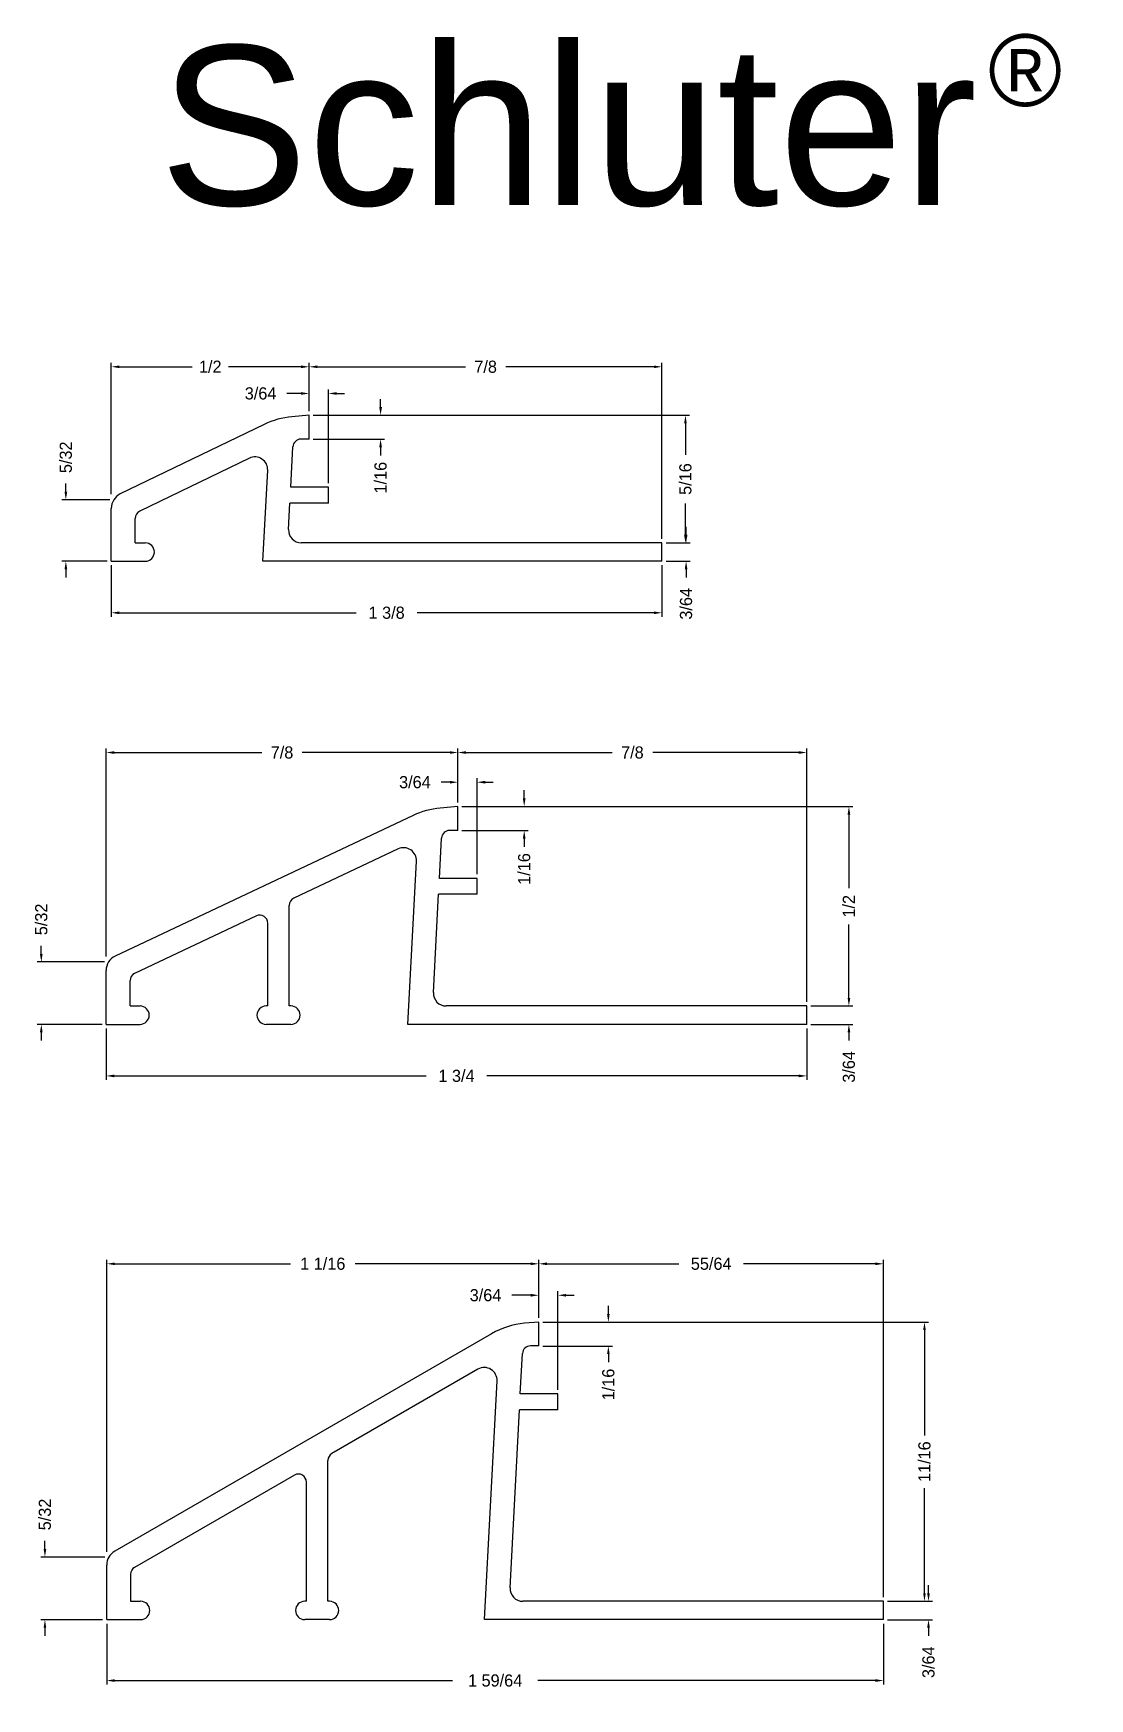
# Model space of a CAD drawing. Extents: x 0.39 to 5.6, y 0.63 to 4.76.
# Drawn here: x 0.39 to 2.995, y 0.652 to 4.761 of the extents above; entities that cross this region are included whole.
import ezdxf

# ---------------------------------------------------------------- set-up
doc = ezdxf.new("R2010")
doc.units = 0
doc.header["$MEASUREMENT"] = 0
for name, color, linetype in [('DETAIL', 7, 'CONTINUOUS'), ('SCHLUTER-RENO-U-125', 7, 'CONTINUOUS'), ('SCHLUTER-RENO-U-175', 7, 'CONTINUOUS'), ('SCHLUTER-RENO-U-80', 7, 'CONTINUOUS'), ('TEXT', 7, 'CONTINUOUS')]:
    doc.layers.add(name, color=color, linetype=linetype)
doc.styles.add('STYLE1', font='ARIAL.TTF')
doc.dimstyles.get("Standard").update_dxf_attribs({"dimtxt": 0.18, "dimasz": 0.18, "dimexe": 0.18, "dimexo": 0.0625, "dimgap": 0.09, "dimtad": 0, "dimtih": 1, "dimtoh": 1, "dimdec": 4, "dimzin": 0, "dimdsep": 46, "dimtxsty": 'Standard', "dimcen": 0.09, "dimadec": 0, "dimazin": 0, "dimtfac": 1, "dimtdec": 4, "dimtofl": 0, "dimtmove": 0, "dimatfit": 0, "dimfxl": 0, "dimtolj": 1, "dimtzin": 0, "dimarcsym": 0})

# ---------------------------------------------------------------- blocks, each defined once
blk = doc.blocks.new('*D1')
at = {"layer": 'DETAIL', "color": 0, "linetype": 'Continuous', "lineweight": -2}
for p, q in [((0.5706, 1.0145), (0.5706, 1.735)), ((1.6364, 1.5913), (1.6364, 1.735)), ((0.5906, 1.725), (1.0235, 1.725)), ((1.6164, 1.725), (1.1835, 1.725))]:
    blk.add_line(p, q, dxfattribs=at)
at = {"layer": 'DETAIL', "color": 0, "linetype": 'Continuous'}
for points in [[(0.5906, 1.7283), (0.5906, 1.7217), (0.5706, 1.725)], [(1.6164, 1.7283), (1.6164, 1.7217), (1.6364, 1.725)]]:
    blk.add_solid(points, dxfattribs=at)
at = {"layer": 'DETAIL', "color": 7, "linetype": 'Continuous', "insert": (1.1035, 1.725), "char_height": 0.03, "attachment_point": 5}
blk.add_mtext('\\A1;1 1/16', dxfattribs=at)
blk = doc.blocks.new('*D3')
at = {"layer": 'DETAIL', "color": 0, "linetype": 'Continuous', "lineweight": -2}
for p, q in [((0.5692, 2.4836), (0.5692, 2.9964)), ((0.5892, 2.9864), (0.953, 2.9864)), ((1.4169, 2.9864), (1.053, 2.9864)), ((1.4369, 2.8632), (1.4369, 2.9964))]:
    blk.add_line(p, q, dxfattribs=at)
at = {"layer": 'DETAIL', "color": 0, "linetype": 'Continuous'}
for points in [[(0.5892, 2.9898), (0.5892, 2.9831), (0.5692, 2.9864)], [(1.4169, 2.9898), (1.4169, 2.9831), (1.4369, 2.9864)]]:
    blk.add_solid(points, dxfattribs=at)
at = {"layer": 'DETAIL', "color": 7, "linetype": 'Continuous', "insert": (1.003, 2.9864), "char_height": 0.03, "attachment_point": 5}
blk.add_mtext('\\A1;7/8', dxfattribs=at)
blk = doc.blocks.new('*D5')
at = {"layer": 'DETAIL', "color": 0, "linetype": 'Continuous', "lineweight": -2}
for p, q in [((0.5819, 3.6236), (0.5819, 3.9481)), ((1.0702, 3.8286), (1.0702, 3.9481)), ((0.6019, 3.9381), (0.781, 3.9381)), ((1.0502, 3.9381), (0.871, 3.9381))]:
    blk.add_line(p, q, dxfattribs=at)
at = {"layer": 'DETAIL', "color": 0, "linetype": 'Continuous'}
for points in [[(0.6019, 3.9414), (0.6019, 3.9348), (0.5819, 3.9381)], [(1.0502, 3.9414), (1.0502, 3.9348), (1.0702, 3.9381)]]:
    blk.add_solid(points, dxfattribs=at)
at = {"layer": 'DETAIL', "color": 7, "linetype": 'Continuous', "insert": (0.826, 3.9381), "char_height": 0.03, "attachment_point": 5}
blk.add_mtext('\\A1;1/2', dxfattribs=at)
blk = doc.blocks.new('*D11')
at = {"layer": 'DETAIL', "color": 0, "linetype": 'Continuous', "lineweight": -2}
for p, q in [((1.8079, 1.6013), (1.8079, 1.6213)), ((1.6464, 1.5813), (1.8179, 1.5813)), ((1.6464, 1.5222), (1.8179, 1.5222)), ((1.8079, 1.5022), (1.8079, 1.4822))]:
    blk.add_line(p, q, dxfattribs=at)
at = {"layer": 'DETAIL', "color": 0, "linetype": 'Continuous'}
for points in [[(1.8046, 1.6013), (1.8112, 1.6013), (1.8079, 1.5813)], [(1.8046, 1.5022), (1.8112, 1.5022), (1.8079, 1.5222)]]:
    blk.add_solid(points, dxfattribs=at)
at = {"layer": 'DETAIL', "color": 7, "linetype": 'Continuous', "insert": (1.8079, 1.4272), "char_height": 0.03, "attachment_point": 5, "rotation": 90}
blk.add_mtext('\\A1;1/16', dxfattribs=at)
blk = doc.blocks.new('*D12')
at = {"layer": 'DETAIL', "color": 0, "linetype": 'Continuous', "lineweight": -2}
for p, q in [((1.6164, 1.6474), (1.5699, 1.6474)), ((1.6364, 1.5913), (1.6364, 1.6574)), ((1.6836, 1.4141), (1.6836, 1.6574)), ((1.7036, 1.6474), (1.7236, 1.6474))]:
    blk.add_line(p, q, dxfattribs=at)
at = {"layer": 'DETAIL', "color": 0, "linetype": 'Continuous'}
for points in [[(1.6164, 1.6507), (1.6164, 1.644), (1.6364, 1.6474)], [(1.7036, 1.6507), (1.7036, 1.644), (1.6836, 1.6474)]]:
    blk.add_solid(points, dxfattribs=at)
at = {"layer": 'DETAIL', "color": 7, "linetype": 'Continuous', "insert": (1.5049, 1.6474), "char_height": 0.03, "attachment_point": 5}
blk.add_mtext('\\A1;3/64', dxfattribs=at)
blk = doc.blocks.new('*D13')
at = {"layer": 'DETAIL', "color": 0, "linetype": 'Continuous', "lineweight": -2}
for p, q in [((0.5706, 0.837), (0.5706, 0.6868)), ((2.4867, 0.837), (2.4867, 0.6868)), ((0.5906, 0.6968), (1.4236, 0.6968)), ((2.4667, 0.6968), (1.6336, 0.6968))]:
    blk.add_line(p, q, dxfattribs=at)
at = {"layer": 'DETAIL', "color": 0, "linetype": 'Continuous'}
for points in [[(0.5906, 0.7001), (0.5906, 0.6935), (0.5706, 0.6968)], [(2.4667, 0.7001), (2.4667, 0.6935), (2.4867, 0.6968)]]:
    blk.add_solid(points, dxfattribs=at)
at = {"layer": 'DETAIL', "color": 7, "linetype": 'Continuous', "insert": (1.5286, 0.6968), "char_height": 0.03, "attachment_point": 5}
blk.add_mtext('\\A1;1 59/64', dxfattribs=at)
blk = doc.blocks.new('*D14')
at = {"layer": 'DETAIL', "color": 0, "linetype": 'Continuous', "lineweight": -2}
for p, q in [((2.5975, 0.9123), (2.5975, 0.9323)), ((2.4967, 0.8923), (2.6075, 0.8923)), ((2.4967, 0.847), (2.6075, 0.847)), ((2.5975, 0.827), (2.5975, 0.807))]:
    blk.add_line(p, q, dxfattribs=at)
at = {"layer": 'DETAIL', "color": 0, "linetype": 'Continuous'}
for points in [[(2.5941, 0.9123), (2.6008, 0.9123), (2.5975, 0.8923)], [(2.5941, 0.827), (2.6008, 0.827), (2.5975, 0.847)]]:
    blk.add_solid(points, dxfattribs=at)
at = {"layer": 'DETAIL', "color": 7, "linetype": 'Continuous', "insert": (2.5975, 0.742), "char_height": 0.03, "attachment_point": 5, "rotation": 90}
blk.add_mtext('\\A1;3/64', dxfattribs=at)
blk = doc.blocks.new('*D15')
at = {"layer": 'DETAIL', "color": 0, "linetype": 'Continuous', "lineweight": -2}
for p, q in [((1.6464, 1.5813), (2.5976, 1.5813)), ((2.5876, 1.5613), (2.5876, 1.3018)), ((2.5876, 0.9123), (2.5876, 1.1718)), ((2.4967, 0.8923), (2.5976, 0.8923))]:
    blk.add_line(p, q, dxfattribs=at)
at = {"layer": 'DETAIL', "color": 0, "linetype": 'Continuous'}
for points in [[(2.5843, 1.5613), (2.5909, 1.5613), (2.5876, 1.5813)], [(2.5843, 0.9123), (2.5909, 0.9123), (2.5876, 0.8923)]]:
    blk.add_solid(points, dxfattribs=at)
at = {"layer": 'DETAIL', "color": 7, "linetype": 'Continuous', "insert": (2.5876, 1.2368), "char_height": 0.03, "attachment_point": 5, "rotation": 90}
blk.add_mtext('\\A1;11/16', dxfattribs=at)
blk = doc.blocks.new('*D21')
at = {"layer": 'DETAIL', "color": 0, "linetype": 'Continuous', "lineweight": -2}
for p, q in [((1.6003, 2.8732), (1.6003, 2.8932)), ((1.4469, 2.8532), (1.6103, 2.8532)), ((1.4469, 2.7941), (1.6103, 2.7941)), ((1.6003, 2.7741), (1.6003, 2.7541))]:
    blk.add_line(p, q, dxfattribs=at)
at = {"layer": 'DETAIL', "color": 0, "linetype": 'Continuous'}
for points in [[(1.597, 2.8732), (1.6037, 2.8732), (1.6003, 2.8532)], [(1.597, 2.7741), (1.6037, 2.7741), (1.6003, 2.7941)]]:
    blk.add_solid(points, dxfattribs=at)
at = {"layer": 'DETAIL', "color": 7, "linetype": 'Continuous', "insert": (1.6003, 2.6991), "char_height": 0.03, "attachment_point": 5, "rotation": 90}
blk.add_mtext('\\A1;1/16', dxfattribs=at)
blk = doc.blocks.new('*D22')
at = {"layer": 'DETAIL', "color": 0, "linetype": 'Continuous', "lineweight": -2}
for p, q in [((1.4369, 2.8632), (1.4369, 2.9232)), ((1.4841, 2.686), (1.4841, 2.9232)), ((1.4169, 2.9132), (1.3957, 2.9132)), ((1.5041, 2.9132), (1.5241, 2.9132))]:
    blk.add_line(p, q, dxfattribs=at)
at = {"layer": 'DETAIL', "color": 0, "linetype": 'Continuous'}
for points in [[(1.4169, 2.9165), (1.4169, 2.9098), (1.4369, 2.9132)], [(1.5041, 2.9165), (1.5041, 2.9098), (1.4841, 2.9132)]]:
    blk.add_solid(points, dxfattribs=at)
at = {"layer": 'DETAIL', "color": 7, "linetype": 'Continuous', "insert": (1.3307, 2.9132), "char_height": 0.03, "attachment_point": 5}
blk.add_mtext('\\A1;3/64', dxfattribs=at)
blk = doc.blocks.new('*D23')
at = {"layer": 'DETAIL', "color": 0, "linetype": 'Continuous', "lineweight": -2}
for p, q in [((0.5692, 2.3058), (0.5692, 2.1786)), ((2.2975, 2.3058), (2.2975, 2.1786)), ((0.5892, 2.1886), (1.3583, 2.1886)), ((2.2775, 2.1886), (1.5083, 2.1886))]:
    blk.add_line(p, q, dxfattribs=at)
at = {"layer": 'DETAIL', "color": 0, "linetype": 'Continuous'}
for points in [[(0.5892, 2.1919), (0.5892, 2.1853), (0.5692, 2.1886)], [(2.2775, 2.1919), (2.2775, 2.1853), (2.2975, 2.1886)]]:
    blk.add_solid(points, dxfattribs=at)
at = {"layer": 'DETAIL', "color": 7, "linetype": 'Continuous', "insert": (1.4333, 2.1886), "char_height": 0.03, "attachment_point": 5}
blk.add_mtext('\\A1;1 3/4', dxfattribs=at)
blk = doc.blocks.new('*D24')
at = {"layer": 'DETAIL', "color": 0, "linetype": 'Continuous', "lineweight": -2}
for p, q in [((2.4012, 2.3811), (2.4012, 2.4011)), ((2.3075, 2.3611), (2.4112, 2.3611)), ((2.3075, 2.3158), (2.4112, 2.3158)), ((2.4012, 2.2958), (2.4012, 2.2758))]:
    blk.add_line(p, q, dxfattribs=at)
at = {"layer": 'DETAIL', "color": 0, "linetype": 'Continuous'}
for points in [[(2.3979, 2.3811), (2.4046, 2.3811), (2.4012, 2.3611)], [(2.3979, 2.2958), (2.4046, 2.2958), (2.4012, 2.3158)]]:
    blk.add_solid(points, dxfattribs=at)
at = {"layer": 'DETAIL', "color": 7, "linetype": 'Continuous', "insert": (2.4012, 2.2108), "char_height": 0.03, "attachment_point": 5, "rotation": 90}
blk.add_mtext('\\A1;3/64', dxfattribs=at)
blk = doc.blocks.new('*D25')
at = {"layer": 'DETAIL', "color": 0, "linetype": 'Continuous', "lineweight": -2}
for p, q in [((1.4469, 2.8532), (2.4112, 2.8532)), ((2.4012, 2.8332), (2.4012, 2.6521)), ((2.4012, 2.3811), (2.4012, 2.5621)), ((2.3075, 2.3611), (2.4112, 2.3611))]:
    blk.add_line(p, q, dxfattribs=at)
at = {"layer": 'DETAIL', "color": 0, "linetype": 'Continuous'}
for points in [[(2.3979, 2.8332), (2.4046, 2.8332), (2.4012, 2.8532)], [(2.3979, 2.3811), (2.4046, 2.3811), (2.4012, 2.3611)]]:
    blk.add_solid(points, dxfattribs=at)
at = {"layer": 'DETAIL', "color": 7, "linetype": 'Continuous', "insert": (2.4012, 2.6071), "char_height": 0.03, "attachment_point": 5, "rotation": 90}
blk.add_mtext('\\A1;1/2', dxfattribs=at)
blk = doc.blocks.new('*D31')
at = {"layer": 'DETAIL', "color": 0, "linetype": 'Continuous', "lineweight": -2}
for p, q in [((1.2461, 3.8386), (1.2461, 3.8586)), ((1.0827, 3.8186), (1.2561, 3.8186)), ((1.0802, 3.7595), (1.2561, 3.7595)), ((1.2461, 3.7395), (1.2461, 3.7195))]:
    blk.add_line(p, q, dxfattribs=at)
at = {"layer": 'DETAIL', "color": 0, "linetype": 'Continuous'}
for points in [[(1.2428, 3.8386), (1.2495, 3.8386), (1.2461, 3.8186)], [(1.2428, 3.7395), (1.2495, 3.7395), (1.2461, 3.7595)]]:
    blk.add_solid(points, dxfattribs=at)
at = {"layer": 'DETAIL', "color": 7, "linetype": 'Continuous', "insert": (1.2461, 3.6645), "char_height": 0.03, "attachment_point": 5, "rotation": 90}
blk.add_mtext('\\A1;1/16', dxfattribs=at)
blk = doc.blocks.new('*D32')
at = {"layer": 'DETAIL', "color": 0, "linetype": 'Continuous', "lineweight": -2}
for p, q in [((1.0502, 3.8723), (1.0151, 3.8723)), ((1.0702, 3.8286), (1.0702, 3.8823)), ((1.1175, 3.6514), (1.1175, 3.8823)), ((1.1375, 3.8723), (1.1575, 3.8723))]:
    blk.add_line(p, q, dxfattribs=at)
at = {"layer": 'DETAIL', "color": 0, "linetype": 'Continuous'}
for points in [[(1.0502, 3.8756), (1.0502, 3.869), (1.0702, 3.8723)], [(1.1375, 3.8756), (1.1375, 3.869), (1.1175, 3.8723)]]:
    blk.add_solid(points, dxfattribs=at)
at = {"layer": 'DETAIL', "color": 7, "linetype": 'Continuous', "insert": (0.9501, 3.8723), "char_height": 0.03, "attachment_point": 5}
blk.add_mtext('\\A1;3/64', dxfattribs=at)
blk = doc.blocks.new('*D33')
at = {"layer": 'DETAIL', "color": 0, "linetype": 'Continuous', "lineweight": -2}
for p, q in [((0.5819, 3.4483), (0.5819, 3.3212)), ((1.9401, 3.4483), (1.9401, 3.3212)), ((0.6019, 3.3312), (1.186, 3.3312)), ((1.9201, 3.3312), (1.336, 3.3312))]:
    blk.add_line(p, q, dxfattribs=at)
at = {"layer": 'DETAIL', "color": 0, "linetype": 'Continuous'}
for points in [[(0.6019, 3.3345), (0.6019, 3.3278), (0.5819, 3.3312)], [(1.9201, 3.3345), (1.9201, 3.3278), (1.9401, 3.3312)]]:
    blk.add_solid(points, dxfattribs=at)
at = {"layer": 'DETAIL', "color": 7, "linetype": 'Continuous', "insert": (1.261, 3.3312), "char_height": 0.03, "attachment_point": 5}
blk.add_mtext('\\A1;1 3/8', dxfattribs=at)
blk = doc.blocks.new('*D34')
at = {"layer": 'DETAIL', "color": 0, "linetype": 'Continuous', "lineweight": -2}
for p, q in [((1.9996, 3.5236), (1.9996, 3.5436)), ((1.9526, 3.5036), (2.0096, 3.5036)), ((1.9501, 3.4583), (2.0096, 3.4583)), ((1.9996, 3.4383), (1.9996, 3.4183))]:
    blk.add_line(p, q, dxfattribs=at)
at = {"layer": 'DETAIL', "color": 0, "linetype": 'Continuous'}
for points in [[(1.9963, 3.5236), (2.003, 3.5236), (1.9996, 3.5036)], [(1.9963, 3.4383), (2.003, 3.4383), (1.9996, 3.4583)]]:
    blk.add_solid(points, dxfattribs=at)
at = {"layer": 'DETAIL', "color": 7, "linetype": 'Continuous', "insert": (1.9996, 3.3533), "char_height": 0.03, "attachment_point": 5, "rotation": 90}
blk.add_mtext('\\A1;3/64', dxfattribs=at)
blk = doc.blocks.new('*D35')
at = {"layer": 'DETAIL', "color": 0, "linetype": 'Continuous', "lineweight": -2}
for p, q in [((1.0802, 3.8186), (2.008, 3.8186)), ((1.998, 3.7986), (1.998, 3.7211)), ((1.998, 3.5236), (1.998, 3.6011)), ((1.9501, 3.5036), (2.008, 3.5036))]:
    blk.add_line(p, q, dxfattribs=at)
at = {"layer": 'DETAIL', "color": 0, "linetype": 'Continuous'}
for points in [[(1.9947, 3.7986), (2.0013, 3.7986), (1.998, 3.8186)], [(1.9947, 3.5236), (2.0013, 3.5236), (1.998, 3.5036)]]:
    blk.add_solid(points, dxfattribs=at)
at = {"layer": 'DETAIL', "color": 7, "linetype": 'Continuous', "insert": (1.998, 3.6611), "char_height": 0.03, "attachment_point": 5, "rotation": 90}
blk.add_mtext('\\A1;5/16', dxfattribs=at)
blk = doc.blocks.new('*D36')
at = {"layer": 'DETAIL', "color": 0, "linetype": 'Continuous', "lineweight": -2}
for p, q in [((1.0702, 3.8286), (1.0702, 3.9481)), ((1.9401, 3.5136), (1.9401, 3.9481)), ((1.0902, 3.9381), (1.4552, 3.9381)), ((1.9201, 3.9381), (1.5552, 3.9381))]:
    blk.add_line(p, q, dxfattribs=at)
at = {"layer": 'DETAIL', "color": 0, "linetype": 'Continuous'}
for points in [[(1.0902, 3.9414), (1.0902, 3.9348), (1.0702, 3.9381)], [(1.9201, 3.9414), (1.9201, 3.9348), (1.9401, 3.9381)]]:
    blk.add_solid(points, dxfattribs=at)
at = {"layer": 'DETAIL', "color": 7, "linetype": 'Continuous', "insert": (1.5052, 3.9381), "char_height": 0.03, "attachment_point": 5}
blk.add_mtext('\\A1;7/8', dxfattribs=at)
blk = doc.blocks.new('*D37')
at = {"layer": 'DETAIL', "color": 0, "linetype": 'Continuous', "lineweight": -2}
for p, q in [((0.4698, 3.6298), (0.4698, 3.6498)), ((0.5779, 3.6098), (0.4598, 3.6098)), ((0.5719, 3.4583), (0.4598, 3.4583)), ((0.4698, 3.4383), (0.4698, 3.4183))]:
    blk.add_line(p, q, dxfattribs=at)
at = {"layer": 'DETAIL', "color": 0, "linetype": 'Continuous'}
for points in [[(0.4665, 3.6298), (0.4732, 3.6298), (0.4698, 3.6098)], [(0.4665, 3.4383), (0.4732, 3.4383), (0.4698, 3.4583)]]:
    blk.add_solid(points, dxfattribs=at)
at = {"layer": 'DETAIL', "color": 7, "linetype": 'Continuous', "insert": (0.4698, 3.7148), "char_height": 0.03, "attachment_point": 5, "rotation": 90}
blk.add_mtext('\\A1;5/32', dxfattribs=at)
blk = doc.blocks.new('*D40')
at = {"layer": 'DETAIL', "color": 0, "linetype": 'Continuous', "lineweight": -2}
for p, q in [((1.4369, 2.8632), (1.4369, 2.9964)), ((1.4569, 2.9864), (1.8172, 2.9864)), ((2.2775, 2.9864), (1.9172, 2.9864)), ((2.2975, 2.3711), (2.2975, 2.9964))]:
    blk.add_line(p, q, dxfattribs=at)
at = {"layer": 'DETAIL', "color": 0, "linetype": 'Continuous'}
for points in [[(1.4569, 2.9898), (1.4569, 2.9831), (1.4369, 2.9864)], [(2.2775, 2.9898), (2.2775, 2.9831), (2.2975, 2.9864)]]:
    blk.add_solid(points, dxfattribs=at)
at = {"layer": 'DETAIL', "color": 7, "linetype": 'Continuous', "insert": (1.8672, 2.9864), "char_height": 0.03, "attachment_point": 5}
blk.add_mtext('\\A1;7/8', dxfattribs=at)
blk = doc.blocks.new('*D41')
at = {"layer": 'DETAIL', "color": 0, "linetype": 'Continuous', "lineweight": -2}
for p, q in [((0.4093, 2.4897), (0.4093, 2.5097)), ((0.5653, 2.4697), (0.3993, 2.4697)), ((0.5592, 2.3158), (0.3993, 2.3158)), ((0.4093, 2.2958), (0.4093, 2.2758))]:
    blk.add_line(p, q, dxfattribs=at)
at = {"layer": 'DETAIL', "color": 0, "linetype": 'Continuous'}
for points in [[(0.4059, 2.4897), (0.4126, 2.4897), (0.4093, 2.4697)], [(0.4059, 2.2958), (0.4126, 2.2958), (0.4093, 2.3158)]]:
    blk.add_solid(points, dxfattribs=at)
at = {"layer": 'DETAIL', "color": 7, "linetype": 'Continuous', "insert": (0.4093, 2.5747), "char_height": 0.03, "attachment_point": 5, "rotation": 90}
blk.add_mtext('\\A1;5/32', dxfattribs=at)
blk = doc.blocks.new('*D44')
at = {"layer": 'DETAIL', "color": 0, "linetype": 'Continuous', "lineweight": -2}
for p, q in [((1.6364, 1.5913), (1.6364, 1.735)), ((2.4867, 0.9023), (2.4867, 1.735)), ((1.6564, 1.725), (1.9815, 1.725)), ((2.4667, 1.725), (2.1415, 1.725))]:
    blk.add_line(p, q, dxfattribs=at)
at = {"layer": 'DETAIL', "color": 0, "linetype": 'Continuous'}
for points in [[(1.6564, 1.7283), (1.6564, 1.7217), (1.6364, 1.725)], [(2.4667, 1.7283), (2.4667, 1.7217), (2.4867, 1.725)]]:
    blk.add_solid(points, dxfattribs=at)
at = {"layer": 'DETAIL', "color": 7, "linetype": 'Continuous', "insert": (2.0615, 1.725), "char_height": 0.03, "attachment_point": 5}
blk.add_mtext('\\A1;55/64', dxfattribs=at)
blk = doc.blocks.new('*D45')
at = {"layer": 'DETAIL', "color": 0, "linetype": 'Continuous', "lineweight": -2}
for p, q in [((0.4182, 1.0215), (0.4182, 1.0415)), ((0.5659, 1.0015), (0.4082, 1.0015)), ((0.5606, 0.847), (0.4082, 0.847)), ((0.4182, 0.827), (0.4182, 0.807))]:
    blk.add_line(p, q, dxfattribs=at)
at = {"layer": 'DETAIL', "color": 0, "linetype": 'Continuous'}
for points in [[(0.4149, 1.0215), (0.4215, 1.0215), (0.4182, 1.0015)], [(0.4149, 0.827), (0.4215, 0.827), (0.4182, 0.847)]]:
    blk.add_solid(points, dxfattribs=at)
at = {"layer": 'DETAIL', "color": 7, "linetype": 'Continuous', "insert": (0.4182, 1.1065), "char_height": 0.03, "attachment_point": 5, "rotation": 90}
blk.add_mtext('\\A1;5/32', dxfattribs=at)

msp = doc.modelspace()

# ---------------------------------------------------------------- linework, layer by layer
at = {"layer": 'SCHLUTER-RENO-U-125', "color": 7, "linetype": 'Continuous'}
for p, q in [((1.4368959, 2.8532031), (1.3932392, 2.8493836)), ((1.4368959, 2.7941481), (1.4368959, 2.8532031)), ((1.326313, 2.8312715), (0.5917273, 2.4842496)), ((1.4368959, 2.7941481), (1.4161523, 2.7941481)), ((1.391282, 2.6760381), (1.3964943, 2.7754933)), ((1.2894612, 2.7485495), (1.0322221, 2.6270285)), ((1.3132669, 2.3158026), (1.3343673, 2.718423)), ((1.4841399, 2.6760381), (1.391282, 2.6760381)), ((1.4841399, 2.6366681), (1.4841399, 2.6760381)), ((1.3765127, 2.3942225), (1.3892187, 2.6366681)), ((1.4841399, 2.6366681), (1.3892187, 2.6366681)), ((1.0209453, 2.3610781), (1.0209453, 2.6092296)), ((0.9397026, 2.5833218), (0.6395056, 2.4415073)), ((0.9677958, 2.3610781), (0.9677958, 2.565523)), ((0.5691739, 2.3158026), (0.5691739, 2.4486518)), ((0.6282289, 2.3610781), (0.6282289, 2.4237084)), ((0.6282289, 2.3610781), (0.6528351, 2.3610781)), ((0.9677958, 2.3610781), (0.9638588, 2.3610781)), ((1.0248823, 2.3610781), (1.0209453, 2.3610781)), ((2.2975169, 2.3610781), (1.4079655, 2.3610781)), ((2.2975169, 2.3158026), (2.2975169, 2.3610781)), ((0.5691739, 2.3158026), (0.6528351, 2.3158026)), ((1.0248823, 2.3158026), (0.9638588, 2.3158026)), ((2.2975169, 2.3158026), (1.3132669, 2.3158026))]:
    msp.add_line(p, q, dxfattribs=at)
for centre, radius, start, end in [((1.4103958, 2.6532827), 0.19685, 95, 115.2862819), ((1.4161523, 2.7744631), 0.019685, 90, 177), ((1.3029145, 2.7200713), 0.031496, 357, 115.2862819), ((1.0406303, 2.6092296), 0.019685, 115.2862819, 180), ((0.9481108, 2.565523), 0.019685, 0, 115.2862819), ((0.6085439, 2.4486518), 0.03937, 115.2862819, 180), ((0.6479139, 2.4237084), 0.019685, 115.2862819, 180), ((1.4079655, 2.3925741), 0.031496, 177, 270), ((0.6528351, 2.3384404), 0.0226378, 0, 90), ((0.9638588, 2.3384404), 0.0226378, 90, 180), ((1.0248823, 2.3384404), 0.0226378, 0, 90), ((0.6528351, 2.3384404), 0.0226378, 270, 0), ((0.9638588, 2.3384404), 0.0226378, 180, 270), ((1.0248823, 2.3384404), 0.0226378, 270, 0)]:
    msp.add_arc(centre, radius, start, end, dxfattribs=at)
at = {"layer": 'SCHLUTER-RENO-U-175', "color": 7, "linetype": 'Continuous'}
for p, q in [((1.636386, 1.5812963), (1.6011206, 1.578211)), ((1.636386, 1.5222413), (1.636386, 1.5812963)), ((1.5198522, 1.5525871), (0.5902671, 1.0158909)), ((1.636386, 1.5222413), (1.6156424, 1.5222413)), ((1.5907721, 1.4041313), (1.5959844, 1.5035865)), ((1.4861048, 1.4649122), (1.126078, 1.2570507)), ((1.5024405, 0.8470458), (1.5333056, 1.4359875)), ((1.68363, 1.4041313), (1.5907721, 1.4041313)), ((1.68363, 1.3647613), (1.68363, 1.4041313)), ((1.5656863, 0.9254657), (1.5887088, 1.3647613)), ((1.68363, 1.3647613), (1.5887088, 1.3647613)), ((1.1162355, 0.8923213), (1.1162355, 1.240003)), ((1.0335585, 1.2036345), (0.6394796, 0.9761129)), ((1.063086, 0.8923213), (1.063086, 1.1865868)), ((0.5705821, 0.8470458), (0.5705821, 0.9817955)), ((0.6296371, 0.9590652), (0.6296371, 0.8923213)), ((0.6296371, 0.8923213), (0.6542433, 0.8923213)), ((1.063086, 0.8923213), (1.059149, 0.8923213)), ((1.1201725, 0.8923213), (1.1162355, 0.8923213)), ((2.4866905, 0.8923213), (1.5971392, 0.8923213)), ((2.4866905, 0.8470458), (2.4866905, 0.8923213)), ((0.5705821, 0.8470458), (0.6542433, 0.8470458)), ((1.1201725, 0.8470458), (1.059149, 0.8470458)), ((2.4866905, 0.8470458), (1.5024405, 0.8470458))]:
    msp.add_line(p, q, dxfattribs=at)
for centre, radius, start, end in [((1.6182772, 1.38211), 0.19685, 95, 120), ((1.6156424, 1.5025563), 0.019685, 90, 177), ((1.5018528, 1.4376359), 0.031496, 357, 120), ((1.1359205, 1.240003), 0.019685, 120, 180), ((1.043401, 1.1865868), 0.019685, 360, 120), ((0.6099521, 0.9817955), 0.03937, 120, 180), ((0.6493221, 0.9590652), 0.019685, 120, 180), ((1.5971392, 0.9238173), 0.031496, 177, 270), ((0.6542433, 0.8696835), 0.0226378, 0, 90), ((0.6542433, 0.8696835), 0.0226378, 270, 0), ((1.059149, 0.8696835), 0.0226378, 90, 180), ((1.059149, 0.8696835), 0.0226378, 180, 270), ((1.1201725, 0.8696835), 0.0226378, 0, 90), ((1.1201725, 0.8696835), 0.0226378, 270, 0)]:
    msp.add_arc(centre, radius, start, end, dxfattribs=at)
at = {"layer": 'SCHLUTER-RENO-U-80', "color": 7, "linetype": 'Continuous'}
for p, q in [((0.9589389, 3.795958), (0.6040893, 3.6243374)), ((1.0702201, 3.8185851), (1.0274898, 3.8148467)), ((1.0702201, 3.7595301), (1.0702201, 3.8185851)), ((1.0246062, 3.6414201), (1.0298184, 3.7408754)), ((1.0702201, 3.7595301), (1.0494764, 3.7595301)), ((0.9224684, 3.7127201), (0.6520301, 3.5819244)), ((0.9558758, 3.4583496), (0.9676345, 3.6827178)), ((1.1174641, 3.6414201), (1.0246062, 3.6414201)), ((1.1174641, 3.6020501), (1.1174641, 3.6414201)), ((0.5818608, 3.4583496), (0.5818608, 3.588895)), ((1.0191217, 3.5367695), (1.0225429, 3.6020501)), ((1.1174641, 3.6020501), (1.0225429, 3.6020501)), ((0.6409158, 3.5036251), (0.6409158, 3.5642032)), ((0.6409158, 3.5036251), (0.6655221, 3.5036251)), ((1.9401258, 3.5036251), (1.0505745, 3.5036251)), ((1.9401258, 3.4583496), (1.9401258, 3.5036251)), ((0.5818608, 3.4583496), (0.6655221, 3.4583496)), ((1.9401258, 3.4583496), (0.9558758, 3.4583496))]:
    msp.add_line(p, q, dxfattribs=at)
for centre, radius, start, end in [((1.0446464, 3.6187458), 0.19685, 95, 115.8104117), ((1.0494764, 3.7398451), 0.019685, 90, 177), ((0.9361816, 3.6843661), 0.031496, 357, 115.8104117), ((0.6212308, 3.588895), 0.03937, 115.8104117, 180), ((0.6606008, 3.5642032), 0.019685, 115.8104117, 180), ((1.0505745, 3.5351211), 0.031496, 177, 270), ((0.6655221, 3.4809874), 0.0226378, 0, 90), ((0.6655221, 3.4809874), 0.0226378, 270, 0)]:
    msp.add_arc(centre, radius, start, end, dxfattribs=at)

# ---------------------------------------------------------------- texts
at = {"layer": 'TEXT', "color": 7, "linetype": 'Continuous', "style": 'STYLE1'}
for s, height, p in [('Schluter  - RENO-U', 0.3937, (0.7001243, 4.3369335)), ('®', 0.177165, (2.7447578, 4.581092))]:
    msp.add_text(s, height=height, dxfattribs=at).set_placement(p)

# ---------------------------------------------------------------- dimensions: what is measured, and where the dimension line sits
at = {"layer": 'DETAIL', "color": 7, "linetype": 'Continuous'}
for base, p1, p2, text, override, picture, middle in [((0.5818608, 3.9381087), (1.0702201, 3.8185851), (0.5818608, 3.6135868), '1/2', {"dimtxt": 0.03, "dimasz": 0.02, "dimexe": 0.01, "dimexo": 0.01, "dimgap": 0.01, "dimtih": 0, "dimtoh": 0, "dimdec": 6, "dimlunit": 5, "dimcen": 0.005, "dimclrt": 7, "dimatfit": 3, "dimfrac": 2}, '*D5', (0.8260405, 3.9381087)), ((1.0702201, 3.9381087), (1.9401258, 3.5036251), (1.0702201, 3.8185851), '7/8', {"dimtxt": 0.03, "dimasz": 0.02, "dimexe": 0.01, "dimexo": 0.01, "dimgap": 0.01, "dimtih": 0, "dimtoh": 0, "dimdec": 6, "dimcen": 0.005, "dimclrt": 7}, '*D36', (1.505173, 3.9381087)), ((0.5818608, 3.3311528), (1.9401258, 3.4583496), (0.5818608, 3.4583496), '1 3/8', {"dimtxt": 0.03, "dimasz": 0.02, "dimexe": 0.01, "dimexo": 0.01, "dimgap": 0.01, "dimtih": 0, "dimtoh": 0, "dimdec": 6, "dimlunit": 5, "dimcen": 0.005, "dimclrt": 7, "dimatfit": 3, "dimfrac": 2}, '*D33', (1.2609933, 3.3311528)), ((2.2975169, 2.9864258), (1.4368959, 2.8532031), (2.2975169, 2.3610781), '7/8', {"dimtxt": 0.03, "dimasz": 0.02, "dimexe": 0.01, "dimexo": 0.01, "dimgap": 0.01, "dimtih": 0, "dimtoh": 0, "dimdec": 6, "dimcen": 0.005, "dimclrt": 7}, '*D40', (1.8672064, 2.9864258)), ((0.5691739, 2.1886057), (2.2975169, 2.3158026), (0.5691739, 2.3158026), '1 3/4', {"dimtxt": 0.03, "dimasz": 0.02, "dimexe": 0.01, "dimexo": 0.01, "dimgap": 0.01, "dimtih": 0, "dimtoh": 0, "dimdec": 6, "dimlunit": 5, "dimcen": 0.005, "dimclrt": 7, "dimatfit": 3, "dimfrac": 2}, '*D23', (1.4333454, 2.1886057)), ((2.4866905, 1.7249989), (1.636386, 1.5812963), (2.4866905, 0.8923213), '55/64', {"dimtxt": 0.03, "dimasz": 0.02, "dimexe": 0.01, "dimexo": 0.01, "dimgap": 0.01, "dimtih": 0, "dimtoh": 0, "dimdec": 6, "dimcen": 0.005, "dimclrt": 7}, '*D44', (2.0615383, 1.7249989))]:
    dim = msp.add_linear_dim(base=base, p1=p1, p2=p2, text=text, dimstyle='Standard', override=override, dxfattribs=at)
    dim.commit()
    dim.dimension.update_dxf_attribs({"geometry": picture, "text_midpoint": middle})
for base, p1, p2, picture, middle in [((1.1174641, 3.8722925), (1.0702201, 3.8185851), (1.1174641, 3.6414201), '*D32', (0.9500582, 3.8722925)), ((1.4841399, 2.9131502), (1.4368959, 2.8532031), (1.4841399, 2.6760381), '*D22', (1.3306637, 2.9131502)), ((1.68363, 1.6473727), (1.636386, 1.5812963), (1.68363, 1.4041313), '*D12', (1.5049449, 1.6473727))]:
    dim = msp.add_linear_dim(base=base, p1=p1, p2=p2, dimstyle='Standard', override={"dimtxt": 0.03, "dimasz": 0.02, "dimexe": 0.01, "dimexo": 0.01, "dimgap": 0.01, "dimtih": 0, "dimtoh": 0, "dimdec": 6, "dimlunit": 5, "dimcen": 0.005, "dimclrt": 7, "dimatfit": 3, "dimfrac": 2}, dxfattribs=at)
    dim.commit()
    dim.dimension.update_dxf_attribs({"geometry": picture, "text_midpoint": middle, "dimtype": 160})
for base, p1, p2, picture, middle in [((1.2461192, 3.8185851), (1.0702201, 3.7595301), (1.0726807, 3.8185851), '*D31', (1.2461192, 3.6645301)), ((1.6003472, 2.8532031), (1.4368959, 2.7941481), (1.4368959, 2.8532031), '*D21', (1.6003472, 2.6991481))]:
    dim = msp.add_linear_dim(base=base, p1=p1, p2=p2, angle=90, dimstyle='Standard', override={"dimtxt": 0.03, "dimasz": 0.02, "dimexe": 0.01, "dimexo": 0.01, "dimgap": 0.01, "dimtih": 0, "dimtoh": 0, "dimdec": 6, "dimlunit": 5, "dimcen": 0.005, "dimclrt": 7, "dimatfit": 3, "dimfrac": 2}, dxfattribs=at)
    dim.commit()
    dim.dimension.update_dxf_attribs({"geometry": picture, "text_midpoint": middle, "dimtype": 160})
for base, p1, p2, picture, middle in [((1.9979912, 3.8185851), (1.9401258, 3.5036251), (1.0702201, 3.8185851), '*D35', (1.9979912, 3.6611051)), ((1.9996316233, 3.4583496456), (1.9425864475, 3.5036251456), (1.9401258225, 3.4583496456), '*D34', (1.9996316233, 3.3533496456)), ((2.4012397618, 2.3158026087), (2.2975168512, 2.3610781087), (2.2975168512, 2.3158026087), '*D24', (2.4012397618, 2.2108026087)), ((1.8078978, 1.5222413), (1.636386, 1.5812963), (1.636386, 1.5222413), '*D11', (1.8078978, 1.4272413)), ((2.5876157, 1.5812963), (2.4866905, 0.8923213), (1.636386, 1.5812963), '*D15', (2.5876157, 1.2368088)), ((2.5974581603, 0.8470457917), (2.4866904716, 0.8923212917), (2.4866904716, 0.8470457917), '*D14', (2.5974581603, 0.7420457917))]:
    dim = msp.add_linear_dim(base=base, p1=p1, p2=p2, angle=90, dimstyle='Standard', override={"dimtxt": 0.03, "dimasz": 0.02, "dimexe": 0.01, "dimexo": 0.01, "dimgap": 0.01, "dimtih": 0, "dimtoh": 0, "dimdec": 6, "dimlunit": 5, "dimcen": 0.005, "dimclrt": 7, "dimatfit": 3, "dimfrac": 2}, dxfattribs=at)
    dim.commit()
    dim.dimension.update_dxf_attribs({"geometry": picture, "text_midpoint": middle})
for base, p1, p2, text, override, picture, middle in [((0.4698253, 3.6098131), (0.5818608, 3.4583496), (0.5878777, 3.6098131), '5/32', {"dimtxt": 0.03, "dimasz": 0.02, "dimexe": 0.01, "dimexo": 0.01, "dimgap": 0.01, "dimtih": 0, "dimtoh": 0, "dimdec": 6, "dimcen": 0.005, "dimclrt": 7}, '*D37', (0.4698253, 3.7148131)), ((2.4012398, 2.8532031), (2.2975169, 2.3610781), (1.4368959, 2.8532031), '1/2', {"dimtxt": 0.03, "dimasz": 0.02, "dimexe": 0.01, "dimexo": 0.01, "dimgap": 0.01, "dimtih": 0, "dimtoh": 0, "dimdec": 6, "dimlunit": 5, "dimcen": 0.005, "dimclrt": 7, "dimatfit": 3, "dimfrac": 2}, '*D25', (2.4012398, 2.6071406)), ((0.4092571, 2.4697223), (0.5691739, 2.3158026), (0.5752868, 2.4697223), '5/32', {"dimtxt": 0.03, "dimasz": 0.02, "dimexe": 0.01, "dimexo": 0.01, "dimgap": 0.01, "dimtih": 0, "dimtoh": 0, "dimdec": 6, "dimcen": 0.005, "dimclrt": 7}, '*D41', (0.4092571, 2.5747223)), ((0.4182105, 1.0014805), (0.5705821, 0.8470458), (0.5758567, 1.0014805), '5/32', {"dimtxt": 0.03, "dimasz": 0.02, "dimexe": 0.01, "dimexo": 0.01, "dimgap": 0.01, "dimtih": 0, "dimtoh": 0, "dimdec": 6, "dimcen": 0.005, "dimclrt": 7}, '*D45', (0.4182105, 1.1064805))]:
    dim = msp.add_linear_dim(base=base, p1=p1, p2=p2, angle=90, text=text, dimstyle='Standard', override=override, dxfattribs=at)
    dim.commit()
    dim.dimension.update_dxf_attribs({"geometry": picture, "text_midpoint": middle})
for base, p1, p2, picture, middle in [((0.5691739, 2.9864258), (1.4368959, 2.8532031), (0.5691739, 2.4735952), '*D3', (1.0030349, 2.9864258)), ((0.5705821, 1.7249989), (1.636386, 1.5812963), (0.5705821, 1.0045258), '*D1', (1.1034841, 1.7249989)), ((2.4866905, 0.6967865), (0.5705821, 0.8470458), (2.4866905, 0.8470458), '*D13', (1.5286363, 0.6967865))]:
    dim = msp.add_linear_dim(base=base, p1=p1, p2=p2, dimstyle='Standard', override={"dimtxt": 0.03, "dimasz": 0.02, "dimexe": 0.01, "dimexo": 0.01, "dimgap": 0.01, "dimtih": 0, "dimtoh": 0, "dimdec": 6, "dimlunit": 5, "dimcen": 0.005, "dimclrt": 7, "dimatfit": 3, "dimfrac": 2}, dxfattribs=at)
    dim.commit()
    dim.dimension.update_dxf_attribs({"geometry": picture, "text_midpoint": middle})

doc.saveas('drawing.dxf')
